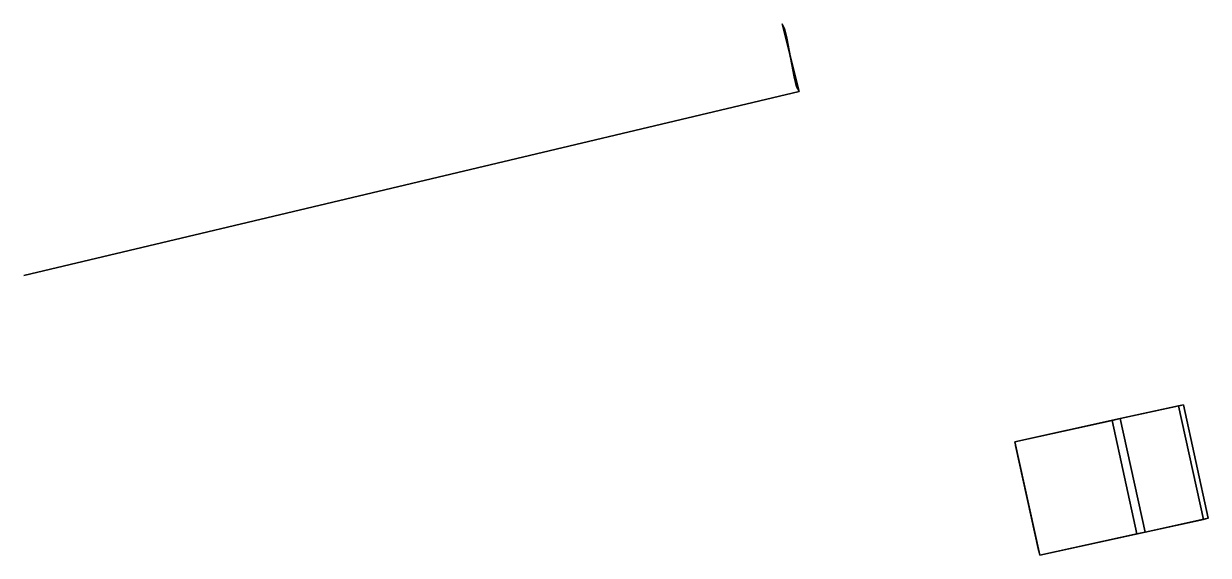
# Model space of a CAD drawing. Header units: metres. Extents: x 99985 to 959788, y 99998 to 1946570.
# Drawn here: x 959757.88 to 959788.43, y 1946556.29 to 1946570 of the extents above; entities outside this region: 1.
import ezdxf

# ---------------------------------------------------------------- set-up
doc = ezdxf.new("R2010")
doc.units = ezdxf.units.M

msp = doc.modelspace()

# ---------------------------------------------------------------- linework, layer by layer
at = {"layer": 'Building Shading', "color": 195}
for points in [[(959777.5, 1946569.875, 89.6116), (959777.4375, 1946570, 96.9866), (959777.875, 1946568.25, 96.9866), (959777.8125, 1946568.375, 89.6116)], [(959777.8125, 1946568.375, 89.6116), (959777.875, 1946568.25, 96.9866), (959777.4375, 1946570, 96.9866), (959777.5, 1946569.875, 89.6116)], [(959777.5625, 1946569.625, 82.2366), (959777.5, 1946569.875, 89.6116), (959777.8125, 1946568.375, 89.6116), (959777.75, 1946568.625, 82.2366)], [(959777.75, 1946568.625, 82.2366), (959777.8125, 1946568.375, 89.6116), (959777.5, 1946569.875, 89.6116), (959777.5625, 1946569.625, 82.2366)], [(959757.875, 1946563.5, 96.9866), (959757.875, 1946563.5, 37.9866), (959777.875, 1946568.25, 37.9866), (959777.875, 1946568.25, 96.9866)], [(959777.875, 1946568.25, 96.9866), (959777.875, 1946568.25, 37.9866), (959757.875, 1946563.5, 37.9866), (959757.875, 1946563.5, 96.9866)]]:
    msp.add_3dface(points, dxfattribs=at)
at = {"layer": 'CORE', "color": 43}
for points in [[(959787.7904, 1946560.1699, 81.4633), (959787.7904, 1946560.1699, 78.355), (959786.1576, 1946559.8117, 78.355), (959786.1576, 1946559.8117, 81.4633)], [(959788.4332, 1946557.2396, 81.4633), (959788.4332, 1946557.2396, 78.355), (959787.7904, 1946560.1699, 78.355), (959787.7904, 1946560.1699, 81.4633)], [(959786.1576, 1946559.8117, 81.4633), (959786.1576, 1946559.8117, 78.355), (959786.8004, 1946556.8814, 78.355), (959786.8004, 1946556.8814, 81.4633)], [(959786.8004, 1946556.8814, 81.4633), (959786.8004, 1946556.8814, 78.355), (959788.4332, 1946557.2396, 78.355), (959788.4332, 1946557.2396, 81.4633)]]:
    msp.add_3dface(points, dxfattribs=at)
at = {"layer": 'CORE', "color": 8}
for points in [[(959786.1576, 1946559.8117, 78.355), (959787.6661, 1946560.1426, 78.355), (959788.3088, 1946557.2123, 78.355), (959786.8004, 1946556.8814, 78.355)], [(959787.6661, 1946560.1426, 78.355), (959787.7904, 1946560.1699, 78.355), (959788.4332, 1946557.2396, 78.355), (959788.3088, 1946557.2123, 78.355)]]:
    msp.add_3dface(points, dxfattribs=at)
at = {"layer": 'CORE', "color": 15}
for points in [[(959786.1576, 1946559.8117, 81.4633), (959786.8004, 1946556.8814, 81.4633), (959788.3088, 1946557.2123, 81.4633), (959787.6661, 1946560.1426, 81.4633)], [(959787.6661, 1946560.1426, 81.4633), (959788.3088, 1946557.2123, 81.4633), (959788.4332, 1946557.2396, 81.4633), (959787.7904, 1946560.1699, 81.4633)]]:
    msp.add_3dface(points, dxfattribs=at)
at = {"layer": 'PERIM', "color": 43}
for points in [[(959786.1576, 1946559.8117, 81.4633), (959786.1576, 1946559.8117, 78.355), (959783.4408, 1946559.2158, 78.355), (959783.4408, 1946559.2158, 81.4633)], [(959786.8004, 1946556.8814, 81.4633), (959786.8004, 1946556.8814, 78.355), (959786.1576, 1946559.8117, 78.355), (959786.1576, 1946559.8117, 81.4633)], [(959783.4408, 1946559.2158, 81.4633), (959783.4408, 1946559.2158, 78.355), (959784.0836, 1946556.2855, 78.355), (959784.0836, 1946556.2855, 81.4633)], [(959784.0836, 1946556.2855, 81.4633), (959784.0836, 1946556.2855, 78.355), (959786.8004, 1946556.8814, 78.355), (959786.8004, 1946556.8814, 81.4633)]]:
    msp.add_3dface(points, dxfattribs=at)
at = {"layer": 'PERIM', "color": 8}
for points in [[(959785.9507, 1946559.7664, 78.355), (959786.1576, 1946559.8117, 78.355), (959786.8004, 1946556.8814, 78.355), (959786.5935, 1946556.836, 78.355)], [(959783.4408, 1946559.2158, 78.355), (959785.9507, 1946559.7664, 78.355), (959786.5935, 1946556.836, 78.355), (959784.0836, 1946556.2855, 78.355)]]:
    msp.add_3dface(points, dxfattribs=at)
at = {"layer": 'PERIM', "color": 15}
for points in [[(959785.9507, 1946559.7664, 81.4633), (959786.5935, 1946556.836, 81.4633), (959786.8004, 1946556.8814, 81.4633), (959786.1576, 1946559.8117, 81.4633)], [(959783.4408, 1946559.2158, 81.4633), (959784.0836, 1946556.2855, 81.4633), (959786.5935, 1946556.836, 81.4633), (959785.9507, 1946559.7664, 81.4633)]]:
    msp.add_3dface(points, dxfattribs=at)
at = {"layer": 'PERIM', "color": 143}
msp.add_3dface([(959783.4623, 1946559.1181, 80.5371), (959783.4623, 1946559.1181, 79.205), (959784.0622, 1946556.3832, 79.205), (959784.0622, 1946556.3832, 80.5371)], dxfattribs=at)

doc.saveas('drawing.dxf')
